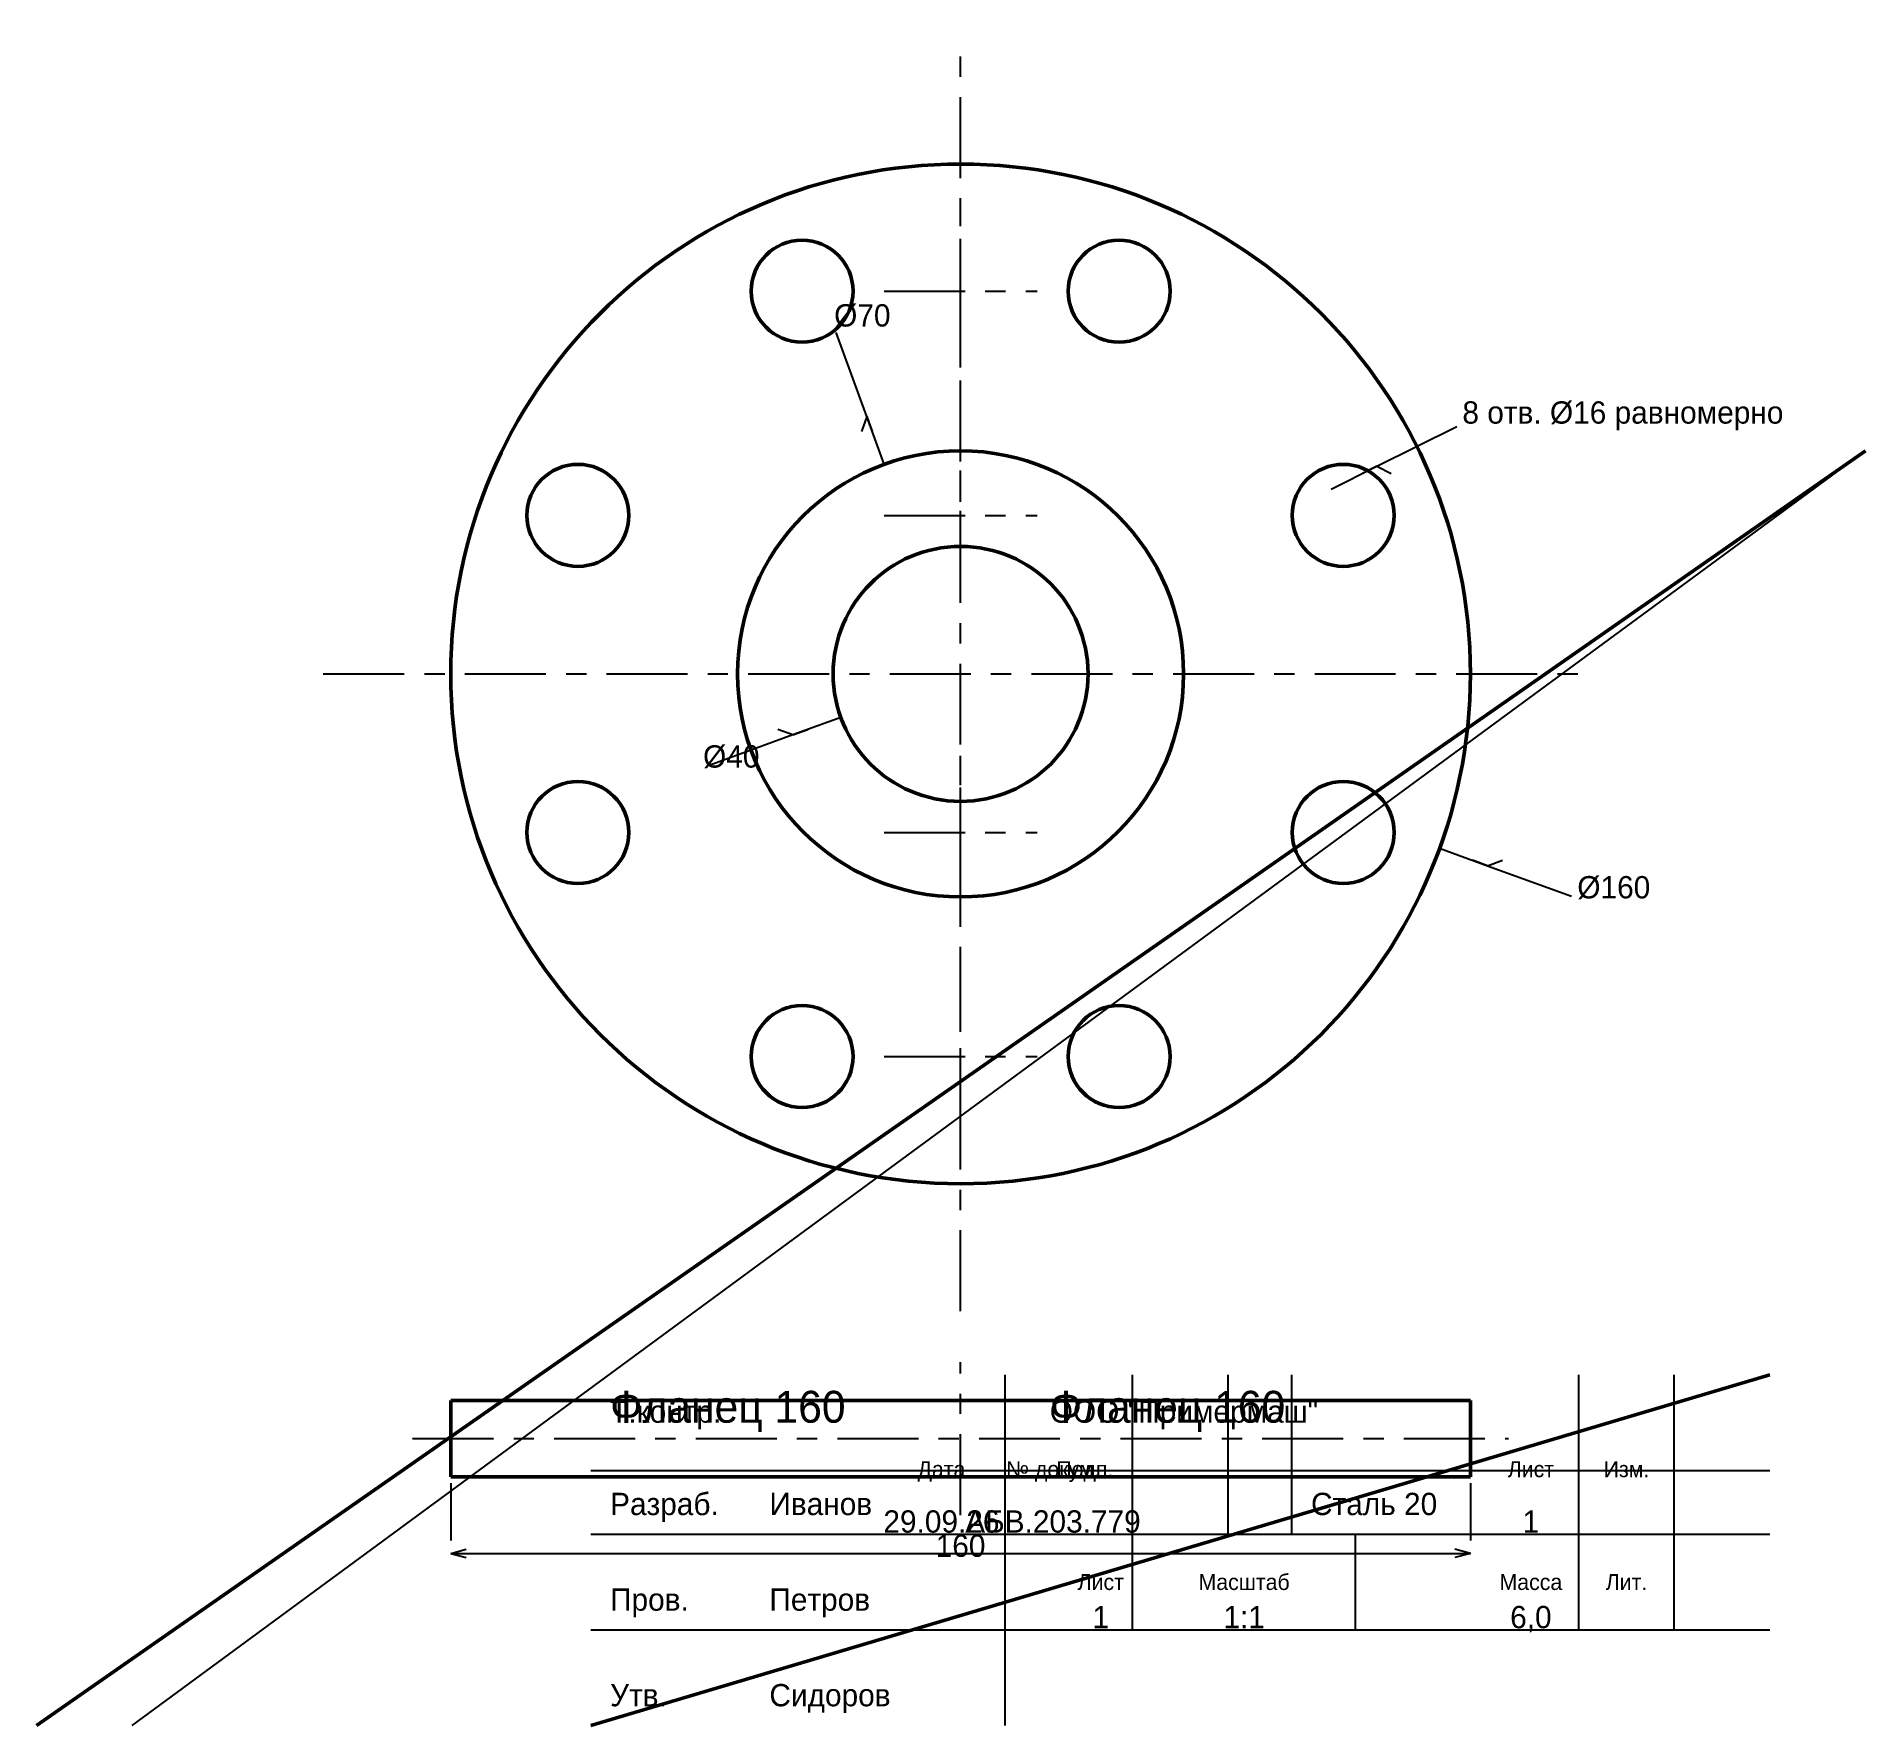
# Model space of a CAD drawing. Header units: millimetres. Extents: x 5 to 292, y 5 to 270.
import ezdxf
from ezdxf.enums import TextEntityAlignment as Align

# ---------------------------------------------------------------- set-up
doc = ezdxf.new("R2010")
doc.units = ezdxf.units.MM
doc.linetypes.add('CENTER', pattern=[22.225, 12.7, -3.175, 3.175, -3.175])
doc.linetypes.add('DASHED', pattern=[9, 6, -3])
for name, color, linetype, lineweight in [('AXIS', 7, 'CENTER', 25), ('DIMS', 7, 'CONTINUOUS', 25), ('MAIN', 7, 'CONTINUOUS', 50), ('TEXT', 7, 'CONTINUOUS', 25), ('THIN', 7, 'CONTINUOUS', 25)]:
    doc.layers.add(name, color=color, linetype=linetype, lineweight=lineweight)

msp = doc.modelspace()

# ---------------------------------------------------------------- linework, layer by layer
at = {"layer": 'AXIS', "linetype": 'CENTER', "lineweight": 25}
for p, q in [((150, 70), (150, 270)), ((150, 218.052), (150, 242.052)), ((150, 218.052), (150, 242.052)), ((138, 230.052), (162, 230.052)), ((138, 230.052), (162, 230.052)), ((150, 182.874), (150, 206.874)), ((150, 182.874), (150, 206.874)), ((138, 194.874), (162, 194.874)), ((138, 194.874), (162, 194.874)), ((50, 170), (250, 170)), ((150, 133.126), (150, 157.126)), ((150, 133.126), (150, 157.126)), ((138, 145.126), (162, 145.126)), ((138, 145.126), (162, 145.126)), ((150, 97.948), (150, 121.948)), ((150, 97.948), (150, 121.948)), ((138, 109.948), (162, 109.948)), ((138, 109.948), (162, 109.948)), ((150, 38), (150, 62)), ((64, 50), (236, 50))]:
    msp.add_line(p, q, dxfattribs=at)
at = {"layer": 'DIMS', "linetype": 'CONTINUOUS', "lineweight": 25}
for p, q in [((135.293, 210.407), (130.505, 223.562)), ((135.293, 210.407), (134.438, 208.058)), ((138.029, 202.889), (135.293, 210.407)), ((135.293, 210.407), (136.148, 208.058)), ((215.33, 202.572), (227.859, 208.819)), ((208.171, 199.003), (215.33, 202.572)), ((215.33, 202.572), (213.093, 201.457)), ((215.33, 202.572), (217.568, 201.457)), ((123.689, 160.423), (121.339, 161.278)), ((131.206, 163.16), (123.689, 160.423)), ((123.689, 160.423), (126.038, 161.278)), ((123.689, 160.423), (110.533, 155.635)), ((225.175, 142.638), (232.693, 139.902)), ((232.693, 139.902), (230.344, 140.757)), ((232.693, 139.902), (235.042, 140.757)), ((232.693, 139.902), (245.849, 135.114)), ((70, 43), (70, 34)), ((230, 43), (230, 34)), ((70, 32), (72.415, 32.647)), ((70, 32), (230, 32)), ((70, 32), (72.415, 31.353)), ((230, 32), (227.585, 32.647)), ((230, 32), (227.585, 31.353))]:
    msp.add_line(p, q, dxfattribs=at)
at = {"layer": 'MAIN', "linetype": 'CONTINUOUS', "lineweight": 50}
for p, q in [((5, 5), (292, 205)), ((92, 5), (277, 60)), ((70, 56), (230, 56)), ((70, 44), (70, 56)), ((230, 44), (230, 56)), ((70, 44), (230, 44))]:
    msp.add_line(p, q, dxfattribs=at)
for centre, radius in [((150, 170), 80), ((125.126, 230.052), 8), ((174.874, 230.052), 8), ((150, 170), 35), ((89.948, 194.874), 8), ((210.052, 194.874), 8), ((150, 170), 20), ((89.948, 145.126), 8), ((210.052, 145.126), 8), ((125.126, 109.948), 8), ((174.874, 109.948), 8)]:
    msp.add_circle(centre, radius, dxfattribs=at)
at = {"layer": 'THIN', "linetype": 'CONTINUOUS', "lineweight": 25}
for p, q in [((20, 5), (292, 205)), ((157, 5), (157, 60)), ((177, 35), (177, 60)), ((192, 35), (192, 60)), ((202, 35), (202, 60)), ((247, 35), (247, 60)), ((262, 35), (262, 60)), ((92, 45), (277, 45)), ((92, 35), (277, 35)), ((177, 20), (177, 35)), ((212, 20), (212, 35)), ((247, 20), (247, 35)), ((262, 20), (262, 35)), ((92, 20), (277, 20))]:
    msp.add_line(p, q, dxfattribs=at)
at = {"layer": 'THIN', "linetype": 'DASHED', "lineweight": 25}
for p, q in [((70, 44), (80, 44)), ((220, 44), (230, 44))]:
    msp.add_line(p, q, dxfattribs=at)

# ---------------------------------------------------------------- texts
at = {"layer": 'DIMS', "linetype": 'CONTINUOUS', "lineweight": 25}
for s, p in [('%%c70', (130.163, 224.502)), ('8 отв. %%c16 равномерно', (228.754, 209.265)), ('%%c40', (109.593, 155.293)), ('%%c160', (246.788, 134.772))]:
    msp.add_text(s, height=3.5, dxfattribs=at).set_placement(p)
msp.add_text('160', height=3.5, dxfattribs=at).set_placement((150, 33.2), align=Align.MIDDLE_CENTER)
at = {"layer": 'TEXT', "linetype": 'CONTINUOUS', "lineweight": 25}
for s, height, p in [('Фланец 160', 5, (95, 52.5)), ('Фланец 160', 5, (164, 52.5)), ('Т.контр.', 3.5, (95, 52.5)), ('ООО "Примермаш"', 3.5, (164, 52.5)), ('Разраб.', 3.5, (95, 38)), ('Иванов', 3.5, (120, 38)), ('Сталь 20', 3.5, (205, 38)), ('Пров.', 3.5, (95, 23)), ('Петров', 3.5, (120, 23)), ('Утв.', 3.5, (95, 8)), ('Сидоров', 3.5, (120, 8))]:
    msp.add_text(s, height=height, dxfattribs=at).set_placement(p)
for s, height, p in [('Дата', 2.5, (147, 45.2)), ('№ докум.', 2.5, (164.5, 45.2)), ('Подп.', 2.5, (169.5, 45.2)), ('Лист', 2.5, (239.5, 45.2)), ('Изм.', 2.5, (254.5, 45.2)), ('29.09.26', 3.5, (147, 37)), ('АБВ.203.779', 3.5, (164.5, 37)), ('1', 3.5, (239.5, 37)), ('Лист', 2.5, (172, 27.5)), ('Масштаб', 2.5, (194.5, 27.5)), ('Масса', 2.5, (239.5, 27.5)), ('Лит.', 2.5, (254.5, 27.5)), ('1', 3.5, (172, 22)), ('1:1', 3.5, (194.5, 22)), ('6,0', 3.5, (239.5, 22))]:
    msp.add_text(s, height=height, dxfattribs=at).set_placement(p, align=Align.MIDDLE_CENTER)

doc.saveas('drawing.dxf')
